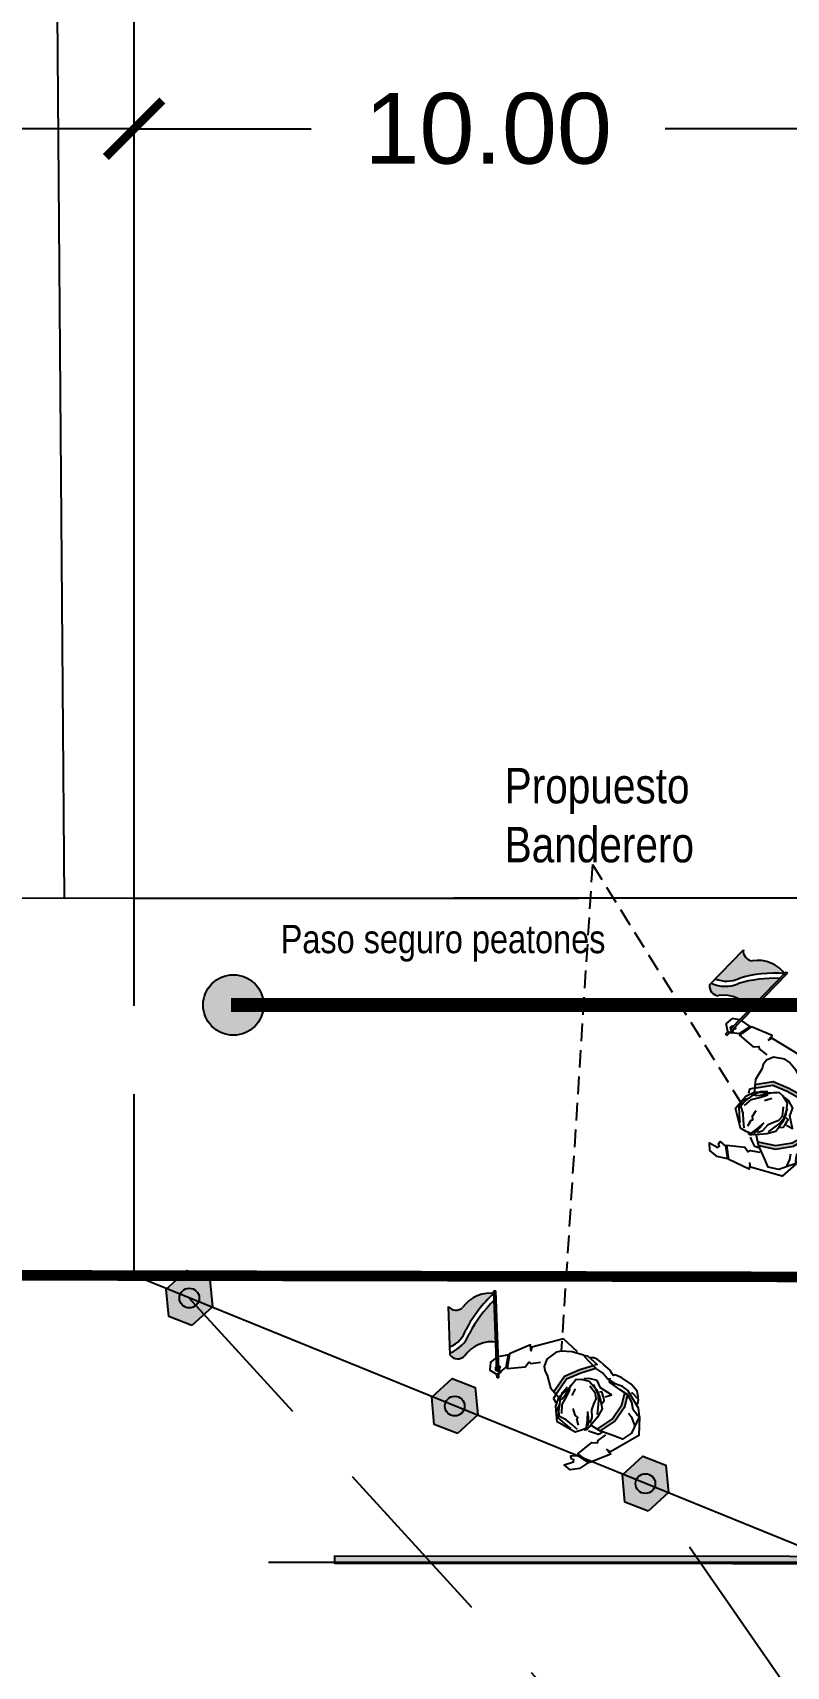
# Model space of a CAD drawing. Header units: metres. Extents: x 668617 to 675126, y 2286318 to 2293677.
# Drawn here: x 668951.77 to 668962.42, y 2287214.88 to 2287237.97 of the extents above; entities that cross this region are included whole.
import ezdxf

# ---------------------------------------------------------------- set-up
doc = ezdxf.new("R2010")
doc.units = ezdxf.units.M
doc.header["$MEASUREMENT"] = 0
for name, pattern in [('DASHDOT', [1, 0.5, -0.25, 0, -0.25]), ('DASHED2', [0.375, 0.25, -0.125]), ('HIDDEN', [0.375, 0.25, -0.125])]:
    doc.linetypes.add(name, pattern=pattern)
for name, color, linetype in [('0_DESVIO_PEATON', 150, 'Continuous'), ('0_DETALLES_COTAS', 252, 'Continuous'), ('0_GUIA', 6, 'Continuous'), ('0_LINEA_INDICADOR_SEÑAL', 253, 'Continuous'), ('DMTG-BANDEREROS', 250, 'Continuous'), ('DMTG-PB-BANQUETAS', 251, 'Continuous'), ('DMTG-PB-LOTIFICACION', 253, 'Continuous'), ('DMTG-PB-MANZANAS', 251, 'Continuous'), ('DMTG-SH-LINEA GUARNICION', 40, 'Continuous'), ('IAF-R', 7, 'Continuous'), ('TEXTO ESPEC', 7, 'Continuous')]:
    doc.layers.add(name, color=color, linetype=linetype)
doc.styles.add('Arial Narrow', font='ARIALN.TTF', dxfattribs={"height": 2.5})
doc.styles.get("Standard").update_dxf_attribs({"font": 'arial.ttf'})
doc.dimstyles.get("Standard").update_dxf_attribs({"dimtxt": 0.18, "dimasz": 0.18, "dimexe": 0.18, "dimexo": 0.0625, "dimgap": 0.09, "dimtad": 0, "dimtih": 1, "dimtoh": 1, "dimdec": 4, "dimzin": 0, "dimdsep": 46, "dimtxsty": 'Standard', "dimcen": 0.09, "dimadec": 0, "dimazin": 0, "dimtfac": 1, "dimtdec": 4, "dimtofl": 0, "dimtmove": 0, "dimatfit": 3, "dimfxl": 1, "dimtolj": 1, "dimtzin": 0, "dimarcsym": 0})

# ---------------------------------------------------------------- blocks, each defined once
blk = doc.blocks.new('INDICADOR')
at = {"layer": 'IAF-R', "linetype": 'Continuous'}
h = blk.add_hatch(color=256, dxfattribs=at)
h.dxf.hatch_style = 1
h.paths.add_polyline_path([(0, 0.25), (-0.25, 0.125), (-0.25, -0.125), (0, -0.25), (0.25, -0.125), (0.25, 0.125)])
h.paths.add_polyline_path([(0.1, 0, -1), (-0.1, 0, -1)], flags=16)
h = blk.add_hatch(color=30, dxfattribs=at)
h.dxf.hatch_style = 1
h.paths.add_polyline_path([(-0.1, 0, 1), (0.1, 0, 1)])
at = {"layer": 'IAF-R', "linetype": 'Continuous', "flags": 128}
blk.add_lwpolyline([(-0.25, -0.125), (-0.25, 0.125), (0, 0.25), (0.25, 0.125), (0.25, -0.125), (0, -0.25)], close=True, dxfattribs=at)
at = {"layer": 'IAF-R', "linetype": 'Continuous'}
blk.add_circle((0, 0), 0.1, dxfattribs=at)
blk = doc.blocks.new('BD')
h = blk.add_hatch(color=20)
h.paths.add_polyline_path([(-3.438, -0.787, 0.213925), (-3.349, -0.153, -0.090683), (-3.284, 1.07, 0.271948), (-3.759, 0.275, -0.444463), (-4.088, 0.085)])
h.paths.add_polyline_path([(-2.504, 0.022), (-3.173, 0.921, 0.082456), (-3.214, -0.193, -0.22479), (-3.345, -0.912), (-3.307, -0.963, 0.444463), (-2.978, -0.772, -0.271948)])
for points in [[(-0.152, 0.64), (0.107, 0.969), (0.006, 0.986), (-0.226, 0.692), (-0.467, 0.311), (-0.467, -0.188), (-0.377, -0.211), (-0.377, 0.285)], [(1.329, 0.567), (1.221, 0.866), (1.125, 0.866), (1.239, 0.551), (1.239, 0.092), (1.067, -0.354), (1.152, -0.35), (1.166, -0.347), (1.329, 0.076)]]:
    blk.add_hatch(color=20).paths.add_polyline_path(points)
at = {"linetype": 'Continuous'}
blk.add_line((0, 0), (-0.03, 0.203), dxfattribs=at)
for points in [[(-3.324, 1.123), (-3.282, 1.154)], [(-2.043, -0.596), (-3.324, 1.123)], [(-1.985, -0.589), (-3.282, 1.154)], [(-0.552, 1.048), (-1.052, 1.123), (-1.628, 0.457), (-1.579, 0.345)], [(-0.467, -0.188), (-0.467, 0.311), (-0.226, 0.692), (0.006, 0.986)], [(-0.377, -0.228), (-0.377, 0.285), (-0.152, 0.64), (0.107, 0.969)], [(1.495, 0.933), (1.476, 0.976), (1.372, 1.091), (1.127, 1.153), (0.822, 1.153), (0.638, 1.116), (0.602, 1.067), (0.54, 1.091), (0.467, 1.14), (0.222, 1.165), (0.112, 1.177), (0.002, 1.189), (-0.096, 1.165), (-0.181, 1.104)], [(1.14, 0.969), (1.641, 0.737), (1.8, 0.554), (1.886, 0.077), (1.776, -0.191), (1.531, -0.253), (1.152, -0.35), (0.895, -0.363)], [(1.58, 0.798), (1.525, 0.927), (1.281, 0.976), (1.274, 0.945)], [(-1.605, 0.374), (-1.692, 0.483), (-2.014, -0.032), (-1.846, -0.385), (-1.474, -0.076), (-1.461, 0.077), (-1.395, 0.079), (-1.206, 0.255)], [(1.067, -0.354), (1.239, 0.092), (1.239, 0.551), (1.125, 0.866)], [(1.166, -0.347), (1.329, 0.076), (1.329, 0.567), (1.221, 0.866)], [(1.812, 0.566), (2.081, 0.138), (1.702, -0.656), (1.58, -0.656)], [(-3.307, -0.963), (-4.088, 0.085)], [(-2.247, -0.323), (-2.312, -0.509), (-2.206, -0.69)], [(-1.889, -0.378), (-2.026, -0.064), (-2.224, -0.267)], [(-2.08, -0.461), (-2.025, -0.464), (-2.023, -0.53), (-1.942, -0.561), (-1.889, -0.378)], [(-0.377, -0.228), (-0.365, -0.35), (-0.255, -0.399)], [(1.237, -0.338), (1.176, -0.46), (1.042, -0.497), (0.907, -0.534)], [(1.617, -0.668), (1.751, -0.705), (1.409, -1.206), (1.017, -1.193), (1.152, -0.729), (1.286, -0.656), (1.262, -0.595), (1.347, -0.35)], [(-2.124, -0.542), (-2.084, -0.602), (-1.926, -0.581), (-1.984, -0.681), (-2.206, -0.69)], [(-2.124, -0.542), (-2.107, -0.511)], [(-1.927, -0.752), (-1.982, -0.678)], [(-1.886, -0.721), (-1.954, -0.629)], [(-1.886, -0.721), (-1.927, -0.752)], [(1.042, -1.23), (1.384, -1.23), (1.274, -1.499), (1.091, -1.67), (0.883, -1.645), (1.042, -1.438), (1.017, -1.389), (0.956, -1.413), (0.895, -1.352), (1.042, -1.23)]]:
    blk.add_lwpolyline(points)
for points in [[(1.149, 0.965), (0.974, 0.965), (0.775, 0.915), (0.527, 0.915), (0.328, 0.965), (0.129, 0.965), (-0.169, 1.015), (-0.368, 1.065), (-0.666, 0.965), (-0.915, 0.816), (-1.014, 0.716), (-1.114, 0.418), (-1.064, 0.219), (-0.965, 0.12), (-0.865, 0.07), (-0.597, -0.155), (-0.169, -0.265)], [(-0.368, 1.065), (-0.269, 1.114), (0.079, 1.065), (0.029, 1.015)], [(1.788, 0.567), (1.72, 0.567), (1.57, 0.617), (1.421, 0.766), (1.222, 0.866), (0.974, 0.866), (0.775, 0.866), (0.626, 0.866), (0.576, 0.965)], [(0.746, 0.477), (0.859, 0.616), (0.508, 0.6), (0.319, 0.718), (0.112, 0.638), (0.003, 0.549)], [(0.818, -0.329), (0.782, -0.176), (0.648, -0.013), (0.613, 0.14), (0.578, 0.294), (0.489, 0.402), (0.246, 0.476)], [(0.846, -0.032), (0.762, 0.126), (0.677, 0.284), (0.543, 0.447), (0.305, 0.57)], [(0.776, 0.274), (0.786, 0.373), (0.741, 0.428), (0.602, 0.541), (0.548, 0.496)], [(1.847, 0.29), (1.819, 0.319), (1.67, 0.418), (1.521, 0.468)], [(0.636, -0.661), (0.438, -0.642), (0.24, -0.622), (0.037, -0.653), (-0.053, -0.544), (-0.137, -0.386), (-0.222, -0.228), (-0.257, -0.075), (-0.238, 0.123)], [(-0.172, -0.233), (-0.158, -0.085), (-0.179, 0.217), (-0.164, 0.366)], [(0.046, -0.554), (-0.083, -0.342), (-0.109, -0.089), (-0.139, 0.113)], [(0.477, -0.745), (0.279, -0.726), (0.032, -0.702), (-0.107, -0.589), (-0.137, -0.386)], [(0.596, -0.557), (0.457, -0.444), (0.461, -0.394), (0.362, -0.385), (0.224, -0.271)], [(0.803, -0.477), (0.719, -0.319), (0.589, -0.107)], [(0.808, -0.428), (0.768, -0.324), (0.634, -0.161)], [(0.853, -0.482), (0.848, -0.532), (0.794, -0.576)]]:
    blk.add_lwpolyline(points, dxfattribs=at)
blk.add_lwpolyline([(0.866, 0.166), (0.891, -0.086), (0.872, -0.284), (0.858, -0.433), (0.739, -0.621), (0.626, -0.76), (0.072, -0.806), (0.072, -0.806), (-0.196, -0.48), (-0.196, -0.48), (-0.271, -0.223), (-0.188, 0.118), (-0.16, 0.415), (-0.051, 0.504), (0.157, 0.584), (0.449, 0.506), (0.637, 0.388)], close=True, dxfattribs=at)
for centre, radius, start, end in [((-2.845, 0.269), 0.914, 115.4388, 179.5794), ((0.027, 0.28), 3.404, 166.5818, 187.3082), ((0.162, 0.24), 3.404, 168.4532, 187.3082), ((-4.009, 0.329), 0.256, 252.11, 347.9636), ((-2.065, -0.779), 0.914, 115.4388, 179.5794), ((-4.101, -0.371), 0.783, 327.8844, 16.1843), ((-4.039, -0.415), 0.853, 324.3532, 15.0289), ((-3.229, -0.719), 0.256, 252.11, 347.9636)]:
    blk.add_arc(centre, radius, start, end)
blk = doc.blocks.new('_ArchTick')
at = {"color": 0, "linetype": 'ByBlock', "const_width": 0.15}
blk.add_lwpolyline([(-0.5, -0.5), (0.5, 0.5)], dxfattribs=at)
blk = doc.blocks.new('*D481')
at = {"layer": '0_DETALLES_COTAS', "linetype": 'DASHED2', "lineweight": -2, "ltscale": 10, "transparency": 16777216}
for p, q in [((668763.21, 2287220.304), (668763.196, 2287246.164)), ((668963.21, 2287220.411), (668963.196, 2287246.271)), ((668763.197, 2287245.984), (668859.92, 2287246.036)), ((668963.197, 2287246.091), (668866.473, 2287246.039))]:
    blk.add_line(p, q, dxfattribs=at)
at = {"layer": 'Defpoints', "color": 0, "linetype": 'DASHED2', "ltscale": 10, "transparency": 16777216}
for p in [(668763.197, 2287245.984), (668963.21, 2287220.348), (668763.21, 2287220.242)]:
    blk.add_point(p, dxfattribs=at)
at = {"layer": '0_DETALLES_COTAS', "linetype": 'DASHED2', "lineweight": -2, "ltscale": 10, "transparency": 16777216, "xscale": 0.8, "yscale": 0.8, "zscale": 0.8}
for p, rotation in [((668763.197, 2287245.984), 180.030534780479), ((668963.197, 2287246.091), 0.03053478047905678)]:
    blk.add_blockref('_ArchTick', p, dxfattribs=dict(at, rotation=rotation))
at = {"layer": '0_DETALLES_COTAS', "linetype": 'DASHED2', "ltscale": 10, "transparency": 16777216, "insert": (668863.197, 2287246.038), "char_height": 1, "attachment_point": 5}
blk.add_mtext('\\A1;200 MTS', dxfattribs=at)
blk = doc.blocks.new('*D503')
at = {"layer": '0_DETALLES_COTAS', "linetype": 'DASHED2', "lineweight": -2, "ltscale": 10, "transparency": 16777216}
for p, q in [((668927.463, 2287220.583), (668927.463, 2287236.789)), ((668953.205, 2287220.467), (668953.205, 2287236.789)), ((668927.463, 2287236.609), (668938.14, 2287236.609)), ((668953.205, 2287236.609), (668942.528, 2287236.609))]:
    blk.add_line(p, q, dxfattribs=at)
at = {"layer": 'Defpoints', "color": 0, "linetype": 'DASHED2', "ltscale": 10, "transparency": 16777216}
for p in [(668953.205, 2287236.609), (668927.463, 2287220.52), (668953.205, 2287220.404)]:
    blk.add_point(p, dxfattribs=at)
at = {"layer": '0_DETALLES_COTAS', "linetype": 'DASHED2', "lineweight": -2, "ltscale": 10, "transparency": 16777216, "xscale": 0.8, "yscale": 0.8, "zscale": 0.8, "rotation": 180}
blk.add_blockref('_ArchTick', (668927.463, 2287236.609), dxfattribs=at)
at = {"layer": '0_DETALLES_COTAS', "linetype": 'DASHED2', "lineweight": -2, "ltscale": 10, "transparency": 16777216, "xscale": 0.8, "yscale": 0.8, "zscale": 0.8}
blk.add_blockref('_ArchTick', (668953.205, 2287236.609), dxfattribs=at)
at = {"layer": '0_DETALLES_COTAS', "linetype": 'DASHED2', "ltscale": 10, "transparency": 16777216, "insert": (668940.334, 2287236.609), "char_height": 1, "attachment_point": 5}
blk.add_mtext('\\A1;25.74', dxfattribs=at)
blk = doc.blocks.new('*D504')
at = {"layer": '0_DETALLES_COTAS', "linetype": 'DASHED2', "lineweight": -2, "ltscale": 10, "transparency": 16777216}
for p, q in [((668953.205, 2287220.467), (668953.205, 2287236.789)), ((668963.205, 2287220.467), (668963.205, 2287236.789)), ((668953.205, 2287236.609), (668956.066, 2287236.609)), ((668963.205, 2287236.609), (668960.343, 2287236.609))]:
    blk.add_line(p, q, dxfattribs=at)
at = {"layer": 'Defpoints', "color": 0, "linetype": 'DASHED2', "ltscale": 10, "transparency": 16777216}
for p in [(668963.205, 2287236.609), (668953.205, 2287220.404), (668963.205, 2287220.404)]:
    blk.add_point(p, dxfattribs=at)
at = {"layer": '0_DETALLES_COTAS', "linetype": 'DASHED2', "lineweight": -2, "ltscale": 10, "transparency": 16777216, "xscale": 0.8, "yscale": 0.8, "zscale": 0.8, "rotation": 180}
blk.add_blockref('_ArchTick', (668953.205, 2287236.609), dxfattribs=at)
at = {"layer": '0_DETALLES_COTAS', "linetype": 'DASHED2', "lineweight": -2, "ltscale": 10, "transparency": 16777216, "xscale": 0.8, "yscale": 0.8, "zscale": 0.8}
blk.add_blockref('_ArchTick', (668963.205, 2287236.609), dxfattribs=at)
at = {"layer": '0_DETALLES_COTAS', "linetype": 'DASHED2', "ltscale": 10, "transparency": 16777216, "insert": (668958.205, 2287236.609), "char_height": 1, "attachment_point": 5}
blk.add_mtext('\\A1;10.00', dxfattribs=at)
blk = doc.blocks.new('*D505')
at = {"layer": '0_DETALLES_COTAS', "linetype": 'DASHED2', "lineweight": -2, "ltscale": 10, "transparency": 16777216}
for p, q in [((668763.21, 2287220.354), (668763.21, 2287243.339)), ((668953.205, 2287220.467), (668953.205, 2287243.339)), ((668763.21, 2287243.159), (668848.853, 2287243.159)), ((668953.205, 2287243.159), (668867.562, 2287243.159))]:
    blk.add_line(p, q, dxfattribs=at)
at = {"layer": 'Defpoints', "color": 0, "linetype": 'DASHED2', "ltscale": 10, "transparency": 16777216}
for p in [(668953.205, 2287243.159), (668763.21, 2287220.292), (668953.205, 2287220.404)]:
    blk.add_point(p, dxfattribs=at)
at = {"layer": '0_DETALLES_COTAS', "linetype": 'DASHED2', "lineweight": -2, "ltscale": 10, "transparency": 16777216, "xscale": 0.8, "yscale": 0.8, "zscale": 0.8, "rotation": 180}
blk.add_blockref('_ArchTick', (668763.21, 2287243.159), dxfattribs=at)
at = {"layer": '0_DETALLES_COTAS', "linetype": 'DASHED2', "lineweight": -2, "ltscale": 10, "transparency": 16777216, "xscale": 0.8, "yscale": 0.8, "zscale": 0.8}
blk.add_blockref('_ArchTick', (668953.205, 2287243.159), dxfattribs=at)
at = {"layer": '0_DETALLES_COTAS', "linetype": 'DASHED2', "ltscale": 10, "transparency": 16777216, "insert": (668858.208, 2287243.159), "char_height": 1, "attachment_point": 5}
blk.add_mtext('\\A1;ZONA A DE INFORMACIÓN', dxfattribs=at)
blk = doc.blocks.new('*D506')
at = {"layer": '0_DETALLES_COTAS', "linetype": 'DASHED2', "lineweight": -2, "ltscale": 10, "transparency": 16777216}
for p, q in [((668953.205, 2287225.794), (668953.205, 2287243.339)), ((668963.212, 2287225.803), (668963.212, 2287243.339)), ((668953.205, 2287243.159), (668952.405, 2287243.159)), ((668963.212, 2287243.159), (668964.012, 2287243.159))]:
    blk.add_line(p, q, dxfattribs=at)
at = {"layer": 'Defpoints', "color": 0, "linetype": 'DASHED2', "ltscale": 10, "transparency": 16777216}
for p in [(668963.212, 2287243.159), (668953.205, 2287225.732), (668963.212, 2287225.74)]:
    blk.add_point(p, dxfattribs=at)
at = {"layer": '0_DETALLES_COTAS', "linetype": 'DASHED2', "lineweight": -2, "ltscale": 10, "transparency": 16777216, "xscale": 0.8, "yscale": 0.8, "zscale": 0.8}
blk.add_blockref('_ArchTick', (668953.205, 2287243.159), dxfattribs=at)
at = {"layer": '0_DETALLES_COTAS', "linetype": 'DASHED2', "lineweight": -2, "ltscale": 10, "transparency": 16777216, "xscale": 0.8, "yscale": 0.8, "zscale": 0.8, "rotation": 180}
blk.add_blockref('_ArchTick', (668963.212, 2287243.159), dxfattribs=at)
at = {"layer": '0_DETALLES_COTAS', "linetype": 'DASHED2', "ltscale": 10, "transparency": 16777216, "insert": (668958.209, 2287243.159), "char_height": 1, "width": 7.67438, "attachment_point": 5}
blk.add_mtext('\\A1;ZONA B DE TRANSICIÓN', dxfattribs=at)

msp = doc.modelspace()

# ---------------------------------------------------------------- hatches: boundary and pattern name
msp.add_hatch(color=252).paths.add_polyline_path([(669001.03483, 2287216.40414), (668956.03484, 2287216.43954), (668956.03476, 2287216.33954), (669001.03475, 2287216.30414)])
at = {"layer": '0_DESVIO_PEATON'}
h = msp.add_hatch(color=160, dxfattribs=at)
h.dxf.hatch_style = 1
edge = h.paths.add_edge_path()
edge.add_arc((668954.60699, 2287224.22734), 0.42703, 0, 180)
edge.add_arc((668954.60699, 2287224.22734), 0.42703, 180, 360)

# ---------------------------------------------------------------- linework, layer by layer
msp.add_lwpolyline([(669001.03483, 2287216.40414), (668956.03484, 2287216.43954), (668956.03476, 2287216.33954), (669001.03475, 2287216.30414)], close=True)
at = {"layer": '0_DESVIO_PEATON', "color": 6, "linetype": 'DASHDOT', "ltscale": 7, "const_width": 0.2}
msp.add_lwpolyline([(668954.57227, 2287224.22734), (668993.14038, 2287224.22734)], dxfattribs=at)
at = {"layer": '0_DESVIO_PEATON', "color": 160}
msp.add_circle((668954.60699, 2287224.22734), 0.42703, dxfattribs=at)
msp.add_circle((668954.60699, 2287224.22734), 0.42703, dxfattribs=at)
at = {"layer": '0_GUIA', "color": 6}
for points in [[(668953.20497, 2287225.73181), (668990.8488, 2287225.76175)], [(668963.20165, 2287216.33391), (668953.20497, 2287220.40406)], [(668980.83809, 2287216.34759), (668955.10449, 2287216.34759)], [(668956.03476, 2287216.33954), (669001.03479, 2287216.35414)]]:
    msp.add_lwpolyline(points, dxfattribs=at)
at = {"layer": '0_LINEA_INDICADOR_SEÑAL', "color": 252, "linetype": 'HIDDEN'}
for points in [[(668959.67733, 2287226.21098), (668959.23756, 2287219.33465)], [(668959.67733, 2287226.21098), (668961.76983, 2287222.85475)]]:
    msp.add_lwpolyline(points, dxfattribs=at)
at = {"layer": '0_LINEA_INDICADOR_SEÑAL', "color": 252, "linetype": 'HIDDEN', "ltscale": 10}
for points in [[(668973.13881, 2287199.09407), (668953.98488, 2287220.08652)], [(668973.13881, 2287199.09407), (668960.42584, 2287217.46408)]]:
    msp.add_lwpolyline(points, dxfattribs=at)
at = {"layer": 'DMTG-PB-BANQUETAS', "flags": 128}
msp.add_lwpolyline([(669010.3362, 2287305.27898), (669010.32902, 2287225.72686), (669010.30013, 2287225.06506), (669010.19231, 2287224.41184), (669010.0076, 2287223.77518), (669009.7491, 2287223.16608), (669009.41885, 2287222.5915), (669009.02293, 2287222.06141), (669008.56637, 2287221.58076), (669008.05524, 2287221.15952), (669007.49759, 2287220.80163), (669006.90243, 2287220.51201), (669006.27583, 2287220.29663), (668894.08345, 2287220.52374)], dxfattribs=at)
at = {"layer": 'DMTG-PB-LOTIFICACION', "flags": 128}
for points in [[(668952.22199, 2287225.73357), (668951.91354, 2287265.09138)], [(668952.22199, 2287225.73357), (668941.00181, 2287225.7359)], [(668963.21213, 2287225.74027), (668952.22199, 2287225.73357)]]:
    msp.add_lwpolyline(points, dxfattribs=at)
at = {"layer": 'DMTG-PB-MANZANAS', "flags": 128}
msp.add_lwpolyline([(669005.41322, 2287265.36139), (669005.52833, 2287254.8214), (669005.65506, 2287243.90144), (669005.8427, 2287225.76142), (668991.97248, 2287225.76248), (668980.84234, 2287225.75519), (668963.21213, 2287225.74027), (668952.22199, 2287225.73357), (668941.00181, 2287225.7359), (668931.05175, 2287225.71362), (668920.6016, 2287225.70921), (668907.68138, 2287225.71431), (668895.48124, 2287225.70247), (668895.31745, 2287249.95287), (668895.21394, 2287264.79311), (668895.08915, 2287284.60347)], dxfattribs=at)
at = {"layer": 'DMTG-SH-LINEA GUARNICION', "const_width": 0.15}
msp.add_lwpolyline([(669010.3443, 2287305.27896), (669010.33712, 2287225.72685), (669010.30823, 2287225.06504), (669010.20041, 2287224.41182), (669010.0157, 2287223.77517), (669009.7572, 2287223.16606), (669009.42695, 2287222.59148), (669009.03103, 2287222.06139), (669008.57447, 2287221.58075), (669008.06334, 2287221.15951), (669007.50569, 2287220.80161), (669006.91053, 2287220.512), (669006.28393, 2287220.29662), (668894.09155, 2287220.52373)], dxfattribs=at)

# ---------------------------------------------------------------- block references
at = {"layer": 'DMTG-BANDEREROS', "xscale": 0.5263585017099061, "yscale": 0.5263585017099061, "zscale": 0.5263585017099061}
for p, rotation in [((668962.10927, 2287222.87654), 279.2060750785053), ((668959.3898, 2287218.70758), 325.3700888532094)]:
    msp.add_blockref('BD', p, dxfattribs=dict(at, rotation=rotation))
at = {"layer": 'IAF-R', "xscale": 1.395377809672614, "yscale": 1.395377809672614, "zscale": 1.395377809672614, "rotation": 68.77800663832473}
for p in [(668953.98488, 2287220.08652), (668957.73335, 2287218.56033), (668960.42584, 2287217.46408)]:
    msp.add_blockref('INDICADOR', p, dxfattribs=at)

# ---------------------------------------------------------------- texts
at = {"layer": 'TEXTO ESPEC', "ltscale": 0.1, "attachment_point": 1, "style": 'Arial Narrow'}
for s, insert, char_height in [('{\\C1;Propuesto}\\PBanderero', (668958.43786, 2287227.57677), 0.5), ('{\\C5;Paso seguro peatones}', (668955.27528, 2287225.35954), 0.4)]:
    msp.add_mtext(s, dxfattribs=dict(at, insert=insert, char_height=char_height))

# ---------------------------------------------------------------- dimensions: what is measured, and where the dimension line sits
at = {"layer": '0_DETALLES_COTAS', "color": 251, "linetype": 'DASHED2', "ltscale": 10}
dim = msp.add_aligned_dim(p1=(668963.21024, 2287220.34812), p2=(668763.21027, 2287220.24153), distance=-25.74277, text='200 MTS', dimstyle='Standard', override={"dimtxt": 1, "dimasz": 0.8, "dimgap": 0.5, "dimdec": 2, "dimblk1": 'ArchTick', "dimblk2": 'ArchTick', "dimsah": 1, "dimclrd": 256, "dimclre": 256, "dimclrt": 256}, dxfattribs=at)
dim.commit()
dim.dimension.update_dxf_attribs({"geometry": '*D481', "text_midpoint": (668863.19654, 2287246.03759)})
for base, p1, p2, text, picture, middle in [((668953.20497, 2287243.15944), (668763.21024, 2287220.29195), (668953.20497, 2287220.40406), 'ZONA A DE INFORMACIÓN', '*D505', (668858.2076, 2287243.15944)), ((668963.21213, 2287243.15944), (668953.20497, 2287225.73181), (668963.21213, 2287225.74027), 'ZONA B DE TRANSICIÓN', '*D506', (668958.20855, 2287243.15944))]:
    dim = msp.add_linear_dim(base=base, p1=p1, p2=p2, text=text, dimstyle='Standard', override={"dimtxt": 1, "dimasz": 0.8, "dimgap": 0.5, "dimdec": 2, "dimblk1": 'ArchTick', "dimblk2": 'ArchTick', "dimsah": 1, "dimclrd": 256, "dimclre": 256, "dimclrt": 256}, dxfattribs=at)
    dim.commit()
    dim.dimension.update_dxf_attribs({"geometry": picture, "text_midpoint": middle})
for base, p1, p2, picture, middle in [((668953.20497, 2287236.60898), (668927.46307, 2287220.52028), (668953.20497, 2287220.40406), '*D503', (668940.33402, 2287236.60898)), ((668963.20497, 2287236.60898), (668953.20497, 2287220.40406), (668963.20497, 2287220.40406), '*D504', (668958.20497, 2287236.60898))]:
    dim = msp.add_linear_dim(base=base, p1=p1, p2=p2, dimstyle='Standard', override={"dimtxt": 1, "dimasz": 0.8, "dimgap": 0.5, "dimdec": 2, "dimblk1": 'ArchTick', "dimblk2": 'ArchTick', "dimsah": 1, "dimclrd": 256, "dimclre": 256, "dimclrt": 256}, dxfattribs=at)
    dim.commit()
    dim.dimension.update_dxf_attribs({"geometry": picture, "text_midpoint": middle})

doc.saveas('drawing.dxf')
